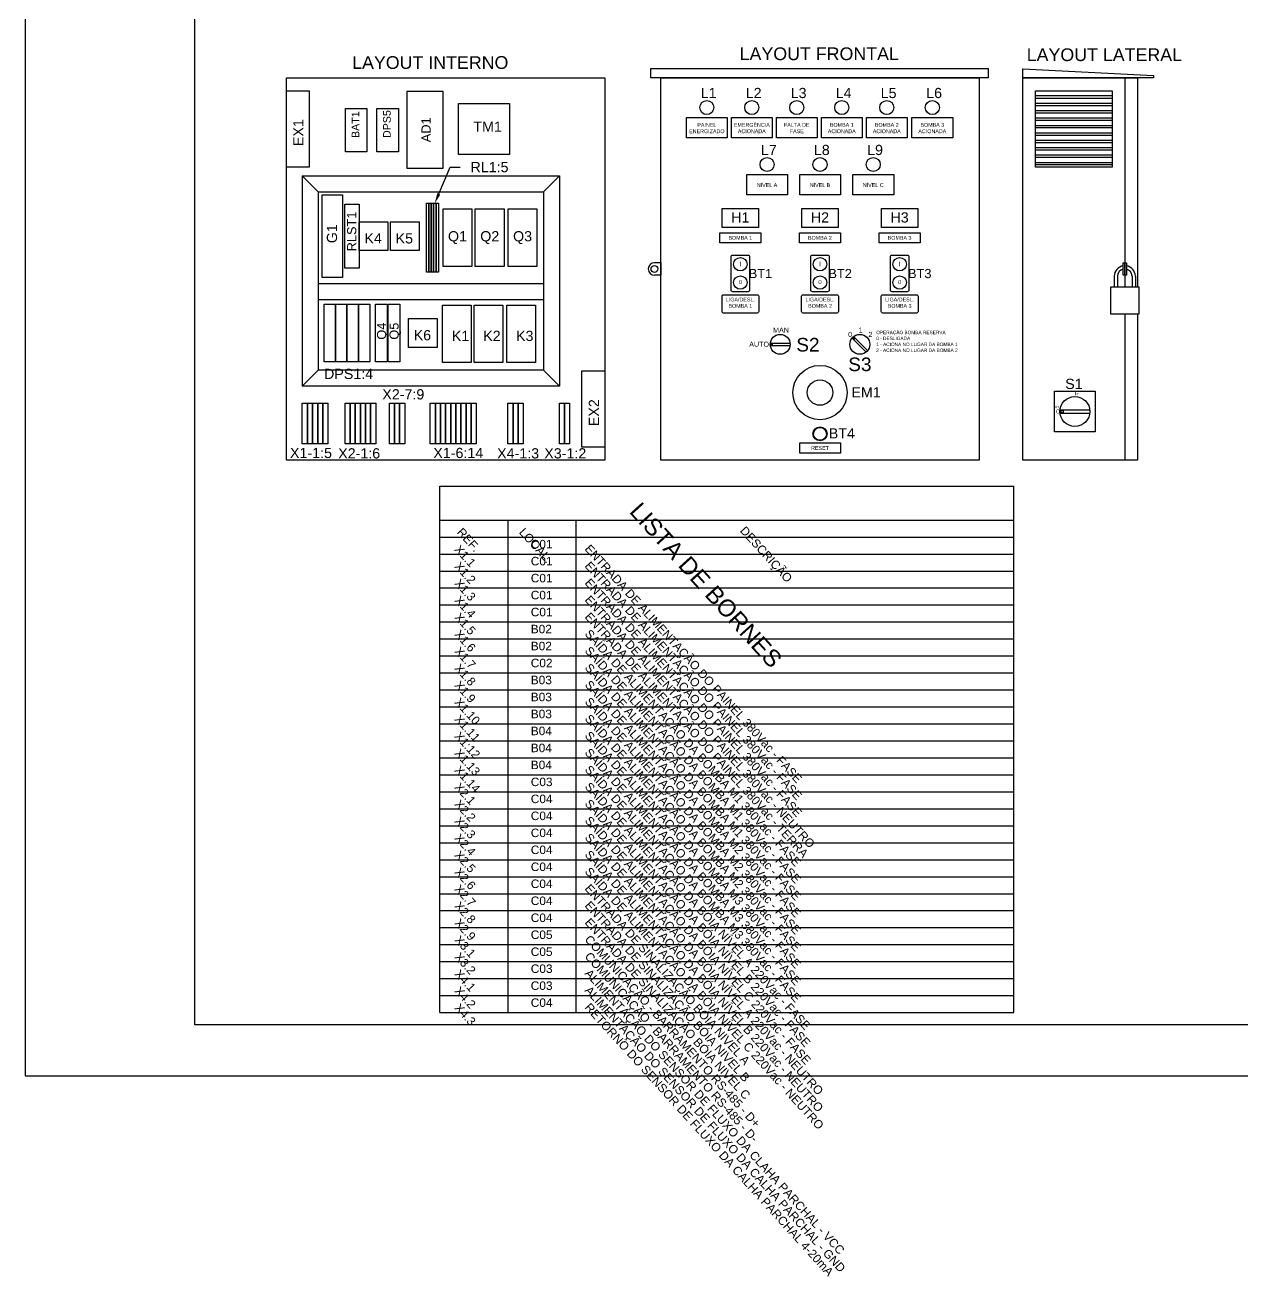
# Model space of a CAD drawing. Header units: millimetres. Extents: x 100 to 940, y 41 to 694.
# Drawn here: x 100 to 458.1, y 40.8 to 409.4 of the extents above; entities that cross this region are included whole.
import ezdxf
from ezdxf import colors
from ezdxf.entities.mleader import LeaderData, LeaderLine
from ezdxf.math import Vec2, Vec3

# ---------------------------------------------------------------- set-up
doc = ezdxf.new("R2010")
doc.units = ezdxf.units.MM
doc.styles.add('Annotative', font='arial.ttf')
doc.styles.add('Notes', font='arial.ttf', dxfattribs={"height": 3})

msp = doc.modelspace()

# ---------------------------------------------------------------- linework, layer by layer
for p, q in [((423.65, 393.82), (423.65, 332.3)), ((419.9, 388.56), (397.37, 388.56)), ((397.37, 387.89), (419.9, 387.89)), ((397.37, 386.38), (419.9, 386.38)), ((397.37, 385.71), (419.9, 385.71)), ((397.37, 384.21), (419.9, 384.21)), ((397.37, 383.53), (419.9, 383.53)), ((397.37, 382.03), (419.9, 382.03)), ((397.37, 381.35), (419.9, 381.35)), ((397.37, 379.85), (419.9, 379.85)), ((397.37, 379.17), (419.9, 379.17)), ((397.37, 377.67), (419.9, 377.67)), ((397.37, 377), (419.9, 377)), ((397.37, 375.5), (419.9, 375.5)), ((397.37, 374.82), (419.9, 374.82)), ((397.37, 373.32), (419.9, 373.32)), ((397.37, 372.64), (419.9, 372.64)), ((397.37, 371.14), (419.9, 371.14)), ((397.37, 370.46), (419.9, 370.46)), ((397.37, 368.96), (419.9, 368.96)), ((181.59, 364.94), (257.24, 364.94)), ((181.59, 364.94), (181.59, 303.1)), ((181.59, 364.94), (186.29, 360.25)), ((257.24, 364.94), (252.54, 360.25)), ((257.24, 364.94), (257.24, 303.1)), ((397.37, 368.29), (419.9, 368.29)), ((186.29, 360.25), (186.29, 307.79)), ((186.29, 360.25), (252.54, 360.25)), ((252.54, 360.25), (252.54, 307.79)), ((287.08, 339.41), (285.23, 339.41)), ((287.08, 339.41), (287.08, 335.72)), ((287.08, 335.72), (285.23, 335.72)), ((186.29, 333.31), (252.54, 333.31)), ((186.29, 328.62), (252.54, 328.62)), ((423.65, 324.23), (423.65, 281.32)), ((343.37, 317.19), (347.49, 313.07)), ((343.6, 317.45), (344.31, 317.21)), ((343.6, 317.45), (343.83, 316.73)), ((343.83, 316.73), (344.31, 317.21)), ((343.85, 317.67), (347.97, 313.55)), ((319.3, 315.37), (319.97, 315.71)), ((319.3, 315.37), (319.97, 315.03)), ((319.32, 315.71), (325.15, 315.71)), ((319.32, 315.03), (325.15, 315.03)), ((319.97, 315.03), (319.97, 315.71)), ((186.29, 307.79), (181.59, 303.1)), ((252.54, 307.79), (186.29, 307.79)), ((252.54, 307.79), (257.24, 303.1)), ((257.24, 303.1), (181.59, 303.1)), ((404.55, 295.61), (405.56, 296.11)), ((404.55, 295.61), (405.56, 295.1)), ((404.58, 296.11), (413.33, 296.11)), ((404.58, 295.1), (413.33, 295.1)), ((405.56, 295.1), (405.56, 296.11)), ((222.05, 118.64), (222.05, 273.64)), ((222.05, 273.64), (390.95, 273.64)), ((390.95, 118.64), (390.95, 273.64)), ((222.05, 263.64), (390.95, 263.64)), ((242.05, 263.64), (242.05, 118.64)), ((262.05, 263.64), (262.05, 118.64)), ((222.05, 258.64), (390.95, 258.64)), ((222.05, 253.64), (390.95, 253.64)), ((222.05, 248.64), (390.95, 248.64)), ((222.05, 243.64), (390.95, 243.64)), ((222.05, 238.64), (390.95, 238.64)), ((222.05, 233.64), (390.95, 233.64)), ((222.05, 228.64), (390.95, 228.64)), ((222.05, 223.64), (390.95, 223.64)), ((222.05, 218.64), (390.95, 218.64)), ((222.05, 213.64), (390.95, 213.64)), ((222.05, 208.64), (390.95, 208.64)), ((222.05, 203.64), (390.95, 203.64)), ((222.05, 198.64), (390.95, 198.64)), ((222.05, 193.64), (390.95, 193.64)), ((222.05, 188.64), (390.95, 188.64)), ((222.05, 183.64), (390.95, 183.64)), ((222.05, 178.64), (390.95, 178.64)), ((222.05, 173.64), (390.95, 173.64)), ((222.05, 168.64), (390.95, 168.64)), ((222.05, 163.64), (390.95, 163.64)), ((222.05, 158.64), (390.95, 158.64)), ((222.05, 153.64), (390.95, 153.64)), ((222.05, 148.64), (390.95, 148.64)), ((222.05, 143.64), (390.95, 143.64)), ((222.05, 138.64), (390.95, 138.64)), ((222.05, 133.64), (390.95, 133.64)), ((222.05, 128.64), (390.95, 128.64)), ((222.05, 123.64), (390.95, 123.64)), ((222.05, 118.64), (390.95, 118.64))]:
    msp.add_line(p, q)
at = {"linetype": 'Continuous'}
for p, q in [((423.65, 335.72), (423.65, 339.41)), ((420.55, 335.43), (420.55, 332.3)), ((421.51, 335.43), (421.51, 332.3)), ((425.79, 335.43), (425.79, 332.3)), ((426.75, 335.43), (426.75, 332.3))]:
    msp.add_line(p, q, dxfattribs=at)
for points in [[(100, 100), (940, 100), (940, 693.94), (100, 693.94)], [(150, 679), (925, 679), (925, 115), (150, 115)], [(284.2, 396.55), (383.42, 396.55), (383.42, 393.88), (284.2, 393.88)], [(393.62, 396.49), (432.14, 394.49), (432.14, 393.82), (393.62, 393.82)], [(176.9, 393.82), (270.65, 393.82), (270.65, 281.32), (176.9, 281.32)], [(287.08, 393.82), (380.83, 393.82), (380.83, 281.32), (287.08, 281.32)], [(176.9, 390.06), (183.66, 390.06), (183.66, 367.54), (176.9, 367.54)], [(223.04, 389.81), (212.37, 389.81), (212.37, 367.28), (223.04, 367.28)], [(397.37, 390.06), (419.9, 390.06), (419.9, 367.54), (397.37, 367.54)], [(194.3, 384.78), (200.63, 384.78), (200.63, 372.1), (194.3, 372.1)], [(203.54, 384.78), (209.88, 384.78), (209.88, 372.1), (203.54, 372.1)], [(227.54, 386.31), (242.56, 386.31), (242.56, 371.29), (227.54, 371.29)], [(294.66, 382.14), (306.67, 382.14), (306.67, 376.13), (294.66, 376.13)], [(307.9, 382.14), (319.91, 382.14), (319.91, 376.13), (307.9, 376.13)], [(321.14, 382.14), (333.15, 382.14), (333.15, 376.13), (321.14, 376.13)], [(334.38, 382.14), (346.39, 382.14), (346.39, 376.13), (334.38, 376.13)], [(347.62, 382.14), (359.63, 382.14), (359.63, 376.13), (347.62, 376.13)], [(361.02, 382.14), (373.03, 382.14), (373.03, 376.13), (361.02, 376.13)], [(312.38, 365.36), (324.4, 365.36), (324.4, 359.36), (312.38, 359.36)], [(327.97, 365.36), (339.99, 365.36), (339.99, 359.36), (327.97, 359.36)], [(343.63, 365.36), (355.64, 365.36), (355.64, 359.36), (343.63, 359.36)], [(187.39, 359.42), (193.4, 359.42), (193.4, 335.02), (187.39, 335.02)], [(194.15, 356.6), (198.36, 356.6), (198.36, 337.83), (194.15, 337.83)], [(218.13, 356.9), (218.83, 356.9), (218.83, 336.67), (218.13, 336.67)], [(218.83, 356.9), (219.54, 356.9), (219.54, 336.67), (218.83, 336.67)], [(219.54, 356.9), (220.24, 356.9), (220.24, 336.67), (219.54, 336.67)], [(220.24, 356.9), (220.95, 356.9), (220.95, 336.67), (220.24, 336.67)], [(220.95, 356.9), (221.66, 356.9), (221.66, 336.67), (220.95, 336.67)], [(223.01, 355.23), (231.46, 355.23), (231.46, 338.33), (223.01, 338.33)], [(232.51, 355.23), (240.96, 355.23), (240.96, 338.33), (232.51, 338.33)], [(242.17, 355.23), (250.62, 355.23), (250.62, 338.33), (242.17, 338.33)], [(305.18, 355.34), (315.85, 355.34), (315.85, 349.74), (305.18, 349.74)], [(328.62, 355.34), (339.28, 355.34), (339.28, 349.74), (328.62, 349.74)], [(352.06, 355.34), (362.72, 355.34), (362.72, 349.74), (352.06, 349.74)], [(198.36, 351.44), (206.81, 351.44), (206.81, 342.99), (198.36, 342.99)], [(207.56, 351.44), (216.01, 351.44), (216.01, 342.99), (207.56, 342.99)], [(304.51, 348.24), (316.52, 348.24), (316.52, 345.23), (304.51, 345.23)], [(327.94, 348.24), (339.96, 348.24), (339.96, 345.23), (327.94, 345.23)], [(351.38, 348.24), (363.4, 348.24), (363.4, 345.23), (351.38, 345.23)], [(187.98, 327.16), (191.36, 327.16), (191.36, 310.27), (187.98, 310.27)], [(191.36, 327.16), (194.73, 327.16), (194.73, 310.27), (191.36, 310.27)], [(194.73, 327.16), (198.11, 327.16), (198.11, 310.27), (194.73, 310.27)], [(198.11, 327.16), (201.49, 327.16), (201.49, 310.27), (198.11, 310.27)], [(203.18, 327.16), (206.56, 327.16), (206.56, 310.27), (203.18, 310.27)], [(206.89, 327.16), (210.27, 327.16), (210.27, 310.27), (206.89, 310.27)], [(222.88, 326.94), (231.33, 326.94), (231.33, 310.04), (222.88, 310.04)], [(232.13, 326.94), (240.58, 326.94), (240.58, 310.04), (232.13, 310.04)], [(241.79, 326.94), (250.24, 326.94), (250.24, 310.04), (241.79, 310.04)], [(212.87, 322.94), (221.32, 322.94), (221.32, 314.49), (212.87, 314.49)], [(263.89, 307.6), (270.65, 307.6), (270.65, 285.07), (263.89, 285.07)], [(402.95, 301.61), (414.96, 301.61), (414.96, 289.6), (402.95, 289.6)], [(181.59, 298.08), (183.09, 298.08), (183.09, 286.07), (181.59, 286.07)], [(183.12, 298.08), (184.62, 298.08), (184.62, 286.07), (183.12, 286.07)], [(184.62, 298.08), (186.13, 298.08), (186.13, 286.07), (184.62, 286.07)], [(186.13, 298.08), (187.63, 298.08), (187.63, 286.07), (186.13, 286.07)], [(187.63, 298.08), (189.13, 298.08), (189.13, 286.07), (187.63, 286.07)], [(194.18, 298.08), (195.69, 298.08), (195.69, 286.07), (194.18, 286.07)], [(195.69, 298.08), (197.19, 298.08), (197.19, 286.07), (195.69, 286.07)], [(197.19, 298.08), (198.69, 298.08), (198.69, 286.07), (197.19, 286.07)], [(198.69, 298.08), (200.19, 298.08), (200.19, 286.07), (198.69, 286.07)], [(200.19, 298.08), (201.69, 298.08), (201.69, 286.07), (200.19, 286.07)], [(201.69, 298.08), (203.2, 298.08), (203.2, 286.07), (201.69, 286.07)], [(207.23, 298.08), (208.73, 298.08), (208.73, 286.07), (207.23, 286.07)], [(208.73, 298.08), (210.24, 298.08), (210.24, 286.07), (208.73, 286.07)], [(210.24, 298.08), (211.74, 298.08), (211.74, 286.07), (210.24, 286.07)], [(219.27, 298.08), (220.77, 298.08), (220.77, 286.07), (219.27, 286.07)], [(220.77, 298.08), (222.27, 298.08), (222.27, 286.07), (220.77, 286.07)], [(222.27, 298.08), (223.77, 298.08), (223.77, 286.07), (222.27, 286.07)], [(223.77, 298.08), (225.27, 298.08), (225.27, 286.07), (223.77, 286.07)], [(225.27, 298.08), (226.77, 298.08), (226.77, 286.07), (225.27, 286.07)], [(226.77, 298.08), (228.28, 298.08), (228.28, 286.07), (226.77, 286.07)], [(228.28, 298.08), (229.78, 298.08), (229.78, 286.07), (228.28, 286.07)], [(229.78, 298.08), (231.28, 298.08), (231.28, 286.07), (229.78, 286.07)], [(231.28, 298.08), (232.78, 298.08), (232.78, 286.07), (231.28, 286.07)], [(242.1, 298.08), (243.6, 298.08), (243.6, 286.07), (242.1, 286.07)], [(243.6, 298.08), (245.1, 298.08), (245.1, 286.07), (243.6, 286.07)], [(245.1, 298.08), (246.6, 298.08), (246.6, 286.07), (245.1, 286.07)], [(257.24, 298.08), (258.74, 298.08), (258.74, 286.07), (257.24, 286.07)], [(258.74, 298.08), (260.24, 298.08), (260.24, 286.07), (258.74, 286.07)], [(327.97, 286.36), (339.99, 286.36), (339.99, 283.35), (327.97, 283.35)]]:
    msp.add_lwpolyline(points, close=True)
msp.add_lwpolyline([(427.41, 324.23), (427.41, 281.32), (393.62, 281.32), (393.62, 393.82), (427.41, 393.82), (427.41, 332.3)])
for points in [[(307.81, 331.31), (307.81, 341.21, -0.414214), (308.26, 341.66), (312.76, 341.66, -0.414214), (313.21, 341.21), (313.21, 331.31, -0.414214), (312.76, 330.86), (308.26, 330.86, -0.414214)], [(331.25, 331.31), (331.25, 341.21, -0.414214), (331.7, 341.66), (336.2, 341.66, -0.414214), (336.65, 341.21), (336.65, 331.31, -0.414214), (336.2, 330.86), (331.7, 330.86, -0.414214)], [(354.69, 331.31), (354.69, 341.21, -0.414214), (355.14, 341.66), (359.64, 341.66, -0.414214), (360.09, 341.21), (360.09, 331.31, -0.414214), (359.64, 330.86), (355.14, 330.86, -0.414214)], [(305.56, 330), (315.46, 330, -0.414214), (315.91, 329.55), (315.91, 325.05, -0.414214), (315.46, 324.6), (305.56, 324.6, -0.414214), (305.11, 325.05), (305.11, 329.55, -0.414214)], [(329, 330), (338.9, 330, -0.414214), (339.35, 329.55), (339.35, 325.05, -0.414214), (338.9, 324.6), (329, 324.6, -0.414214), (328.55, 325.05), (328.55, 329.55, -0.414214)], [(352.44, 330), (362.34, 330, -0.414214), (362.79, 329.55), (362.79, 325.05, -0.414214), (362.34, 324.6), (352.44, 324.6, -0.414214), (351.99, 325.05), (351.99, 329.55, -0.414214)]]:
    msp.add_lwpolyline(points, format="xyb", close=True)
for points in [[(423.2, 339.41), (424.11, 339.41), (424.11, 335.72), (423.2, 335.72)], [(419.51, 332.3), (427.79, 332.3), (427.79, 324.23), (419.51, 324.23)]]:
    msp.add_lwpolyline(points, close=True, dxfattribs=at)
for centre, radius in [((300.64, 385.09), 2.07), ((313.88, 385.09), 2.07), ((327.12, 385.09), 2.07), ((340.36, 385.09), 2.07), ((353.6, 385.09), 2.07), ((367, 385.09), 2.07), ((318.36, 368.32), 2.07), ((333.95, 368.32), 2.07), ((349.6, 368.32), 2.07), ((310.51, 338.96), 1.98), ((333.95, 338.96), 1.98), ((357.39, 338.96), 1.98), ((285.23, 337.57), 1.01), ((310.51, 333.56), 1.98), ((333.95, 333.56), 1.98), ((357.39, 333.56), 1.98), ((322.23, 315.37), 2.93), ((345.67, 315.37), 2.93), ((333.95, 301.17), 8), ((333.95, 301.17), 3.75), ((408.96, 295.61), 4.4), ((333.95, 289.02), 2.07), ((333.95, 289.02), 1.89)]:
    msp.add_circle(centre, radius)
msp.add_arc((285.23, 337.57), 1.84, 90, 270)
for radius, start, end in [(3.1, 98.4631, 180), (2.14, 102.3098, 180), (3.1, 0, 81.5369), (2.14, 0, 77.6902)]:
    msp.add_arc((423.65, 335.43), radius, start, end, dxfattribs=at)

# ---------------------------------------------------------------- texts
for s, height, rotation, style, p in [('BAT1', 2.253, 90, 'Annotative', (198.37, 376.12)), ('DPS5', 2.253, 90, 'Annotative', (207.61, 376.12)), ('EX1', 3.004, 90, 'Annotative', (181.93, 373.75)), ('AD1', 2.7, 90, 'Annotative', (219.35, 374.88)), ('RLST1', 2.69, 90, 'Annotative', (197.47, 342.76)), ('G1', 3.004, 90, 'Annotative', (191.82, 345.15)), ('Q4', 2.69, 90, 'Annotative', (206.26, 316.75)), ('Q5', 2.69, 90, 'Annotative', (209.95, 316.75)), ('EX2', 3.004, 90, 'Annotative', (268.92, 291.28)), ('LISTA DE BORNES', 5, 312.1646, 'Notes', (277.59, 265.99)), ('DESCRIÇÃO', 2.5, 312.1646, 'Notes', (310.23, 260.39)), ('REF.', 2.5, 312.1646, 'Notes', (226.93, 259.93)), ('LOCAL.', 2.5, 312.1646, 'Notes', (245.21, 259.93)), ('X1.1', 2.5, 312.1646, 'Notes', (226.19, 254.88)), ('ENTRADA DE ALIMENTAÇÃO DO PAINEL 380Vac - FASE', 2.5, 312.1646, 'Notes', (264.53, 255.03)), ('X1.2', 2.5, 312.1646, 'Notes', (226.19, 249.88)), ('ENTRADA DE ALIMENTAÇÃO DO PAINEL 380Vac - FASE', 2.5, 312.1646, 'Notes', (264.53, 250.03)), ('X1.3', 2.5, 312.1646, 'Notes', (226.19, 244.88)), ('ENTRADA DE ALIMENTAÇÃO DO PAINEL 380Vac - FASE', 2.5, 312.1646, 'Notes', (264.53, 245.03)), ('X1.4', 2.5, 312.1646, 'Notes', (226.19, 239.88)), ('ENTRADA DE ALIMENTAÇÃO DO PAINEL 380Vac - NEUTRO', 2.5, 312.1646, 'Notes', (264.53, 240.03)), ('X1.5', 2.5, 312.1646, 'Notes', (226.19, 234.88)), ('ENTRADA DE ALIMENTAÇÃO DO PAINEL 380Vac - TERRA', 2.5, 312.1646, 'Notes', (264.53, 235.03)), ('X1.6', 2.5, 312.1646, 'Notes', (226.19, 229.88)), ('SAÍDA DE ALIMENTAÇÃO DA BOMBA M1 380Vac - FASE', 2.5, 312.1646, 'Notes', (264.53, 230.03)), ('X1.7', 2.5, 312.1646, 'Notes', (226.19, 224.88)), ('SAÍDA DE ALIMENTAÇÃO DA BOMBA M1 380Vac - FASE', 2.5, 312.1646, 'Notes', (264.53, 225.03)), ('X1.8', 2.5, 312.1646, 'Notes', (226.19, 219.88)), ('SAÍDA DE ALIMENTAÇÃO DA BOMBA M1 380Vac - FASE', 2.5, 312.1646, 'Notes', (264.53, 220.03)), ('X1.9', 2.5, 312.1646, 'Notes', (226.19, 214.88)), ('SAÍDA DE ALIMENTAÇÃO DA BOMBA M2 380Vac - FASE', 2.5, 312.1646, 'Notes', (264.53, 215.03)), ('X1.10', 2.5, 312.1646, 'Notes', (226.19, 209.88)), ('SAÍDA DE ALIMENTAÇÃO DA BOMBA M2 380Vac - FASE', 2.5, 312.1646, 'Notes', (264.53, 210.03)), ('X1.11', 2.5, 312.1646, 'Notes', (226.19, 204.88)), ('SAÍDA DE ALIMENTAÇÃO DA BOMBA M2 380Vac - FASE', 2.5, 312.1646, 'Notes', (264.53, 205.03)), ('X1:12', 2.5, 312.1646, 'Notes', (226.19, 199.88)), ('SAÍDA DE ALIMENTAÇÃO DA BOMBA M3 380Vac - FASE', 2.5, 312.1646, 'Notes', (264.53, 200.03)), ('X1.13', 2.5, 312.1646, 'Notes', (226.19, 194.88)), ('SAÍDA DE ALIMENTAÇÃO DA BOMBA M3 380Vac - FASE', 2.5, 312.1646, 'Notes', (264.53, 195.03)), ('X1.14', 2.5, 312.1646, 'Notes', (226.19, 189.88)), ('SAÍDA DE ALIMENTAÇÃO DA BOMBA M3 380Vac - FASE', 2.5, 312.1646, 'Notes', (264.53, 190.03)), ('X2.1', 2.5, 312.1646, 'Notes', (226.19, 184.88)), ('SAÍDA DE ALIMENTAÇÃO DA BÓIA NÍVEL A 220Vac - FASE', 2.5, 312.1646, 'Notes', (264.53, 185.03)), ('X2.2', 2.5, 312.1646, 'Notes', (226.19, 179.88)), ('SAÍDA DE ALIMENTAÇÃO DA BÓIA NÍVEL B 220Vac - FASE', 2.5, 312.1646, 'Notes', (264.53, 180.03)), ('X2.3', 2.5, 312.1646, 'Notes', (226.19, 174.88)), ('SAÍDA DE ALIMENTAÇÃO DA BÓIA NÍVEL C 220Vac - FASE', 2.5, 312.1646, 'Notes', (264.53, 175.03)), ('X2.4', 2.5, 312.1646, 'Notes', (226.19, 169.88)), ('SAÍDA DE ALIMENTAÇÃO DA BÓIA NÍVEL A 220Vac - NEUTRO', 2.5, 312.1646, 'Notes', (264.53, 170.03)), ('X2.5', 2.5, 312.1646, 'Notes', (226.19, 164.88)), ('SAÍDA DE ALIMENTAÇÃO DA BÓIA NÍVEL B 220Vac - NEUTRO', 2.5, 312.1646, 'Notes', (264.53, 165.03)), ('X2.6', 2.5, 312.1646, 'Notes', (226.19, 159.88)), ('SAÍDA DE ALIMENTAÇÃO DA BÓIA NÍVEL C 220Vac - NEUTRO', 2.5, 312.1646, 'Notes', (264.53, 160.03)), ('X2.7', 2.5, 312.1646, 'Notes', (226.19, 154.88)), ('ENTRADA DE SINALIZAÇÃO BÓIA NIVEL A', 2.5, 312.1646, 'Notes', (264.53, 155.03)), ('X2.8', 2.5, 312.1646, 'Notes', (226.19, 149.88)), ('ENTRADA DE SINALIZAÇÃO BÓIA NIVEL B', 2.5, 312.1646, 'Notes', (264.53, 150.03)), ('X2.9', 2.5, 312.1646, 'Notes', (226.19, 144.88)), ('ENTRADA DE SINALIZAÇÃO BÓIA NIVEL C', 2.5, 312.1646, 'Notes', (264.53, 145.03)), ('X3.1', 2.5, 312.1646, 'Notes', (226.19, 139.88)), ('COMUNICAÇÃO - BARRAMENTO RS-485 - D+', 2.5, 312.1646, 'Notes', (264.53, 140.03)), ('X3.2', 2.5, 312.1646, 'Notes', (226.19, 134.88)), ('COMUNICAÇÃO - BARRAMENTO RS-485 - D-', 2.5, 312.1646, 'Notes', (264.53, 135.03)), ('X4.1', 2.5, 312.1646, 'Notes', (226.19, 129.88)), ('ALIMENTAÇÃO DO SENSOR DE FLUXO DA CLAHA PARCHAL - VCC', 2.5, 312.1646, 'Notes', (264.53, 130.03)), ('X4.2', 2.5, 312.1646, 'Notes', (226.19, 124.88)), ('ALIMENTAÇÃO DO SENSOR DE FLUXO DA CALHA PARCHAL - GND', 2.5, 312.1646, 'Notes', (264.53, 125.03)), ('X4.3', 2.5, 312.1646, 'Notes', (226.19, 119.88)), ('RETORNO DO SENSOR DE FLUXO DA CALHA PARCHAL 4-20mA', 2.5, 312.1646, 'Notes', (264.53, 120.03))]:
    msp.add_text(s, height=height, rotation=rotation, dxfattribs=dict(style=style)).set_placement(p)
for s, height, style, p in [('I', 1.35, 'Annotative', (310.25, 338.37)), ('I', 1.35, 'Annotative', (333.69, 338.37)), ('I', 1.35, 'Annotative', (357.13, 338.37)), ('BT1', 2.7, 'Annotative', (312.97, 334.87)), ('BT2', 2.7, 'Annotative', (336.41, 334.87)), ('BT3', 2.7, 'Annotative', (359.84, 334.87)), ('o', 1.35, 'Annotative', (309.99, 333.2)), ('o', 1.35, 'Annotative', (333.42, 333.2)), ('o', 1.35, 'Annotative', (356.86, 333.2)), ('0 - DESLIGADA', 1, 'Notes', (350.48, 316.62)), ('OPERAÇÃO BOMBA RESERVA', 1, 'Notes', (350.5, 318.37)), ('2 - ACIONA NO LUGAR DA BOMBA 2', 1, 'Notes', (350.48, 313.14)), ('1 - ACIONA NO LUGAR DA BOMBA 1', 1, 'Notes', (350.48, 314.87)), ('X2-7:9', 3.004, 'Annotative', (205.14, 299.16)), ('X1-1:5', 3.004, 'Annotative', (177.97, 281.9)), ('X2-1:6', 3.004, 'Annotative', (192.15, 281.78)), ('X1-6:14', 3.004, 'Annotative', (220.15, 281.9)), ('X4-1:3', 3.004, 'Annotative', (238.92, 281.78)), ('X3-1:2', 3.004, 'Annotative', (252.8, 281.78)), ('C01', 2.5, 'Notes', (248.83, 255.3)), ('C01', 2.5, 'Notes', (248.83, 250.3)), ('C01', 2.5, 'Notes', (248.83, 245.3)), ('C01', 2.5, 'Notes', (248.83, 240.3)), ('C01', 2.5, 'Notes', (248.83, 235.3)), ('B02', 2.5, 'Notes', (248.83, 230.3)), ('B02', 2.5, 'Notes', (248.83, 225.3)), ('C02', 2.5, 'Notes', (248.83, 220.3)), ('B03', 2.5, 'Notes', (248.83, 215.3)), ('B03', 2.5, 'Notes', (248.83, 210.3)), ('B03', 2.5, 'Notes', (248.83, 205.3)), ('B04', 2.5, 'Notes', (248.83, 200.3)), ('B04', 2.5, 'Notes', (248.83, 195.3)), ('B04', 2.5, 'Notes', (248.83, 190.3)), ('C03', 2.5, 'Notes', (248.83, 185.3)), ('C04', 2.5, 'Notes', (248.83, 180.3)), ('C04', 2.5, 'Notes', (248.83, 175.3)), ('C04', 2.5, 'Notes', (248.83, 170.3)), ('C04', 2.5, 'Notes', (248.83, 165.3)), ('C04', 2.5, 'Notes', (248.83, 160.3)), ('C04', 2.5, 'Notes', (248.83, 155.3)), ('C04', 2.5, 'Notes', (248.83, 150.3)), ('C04', 2.5, 'Notes', (248.83, 145.3)), ('C05', 2.5, 'Notes', (248.83, 140.3)), ('C05', 2.5, 'Notes', (248.83, 135.3)), ('C03', 2.5, 'Notes', (248.83, 130.3)), ('C03', 2.5, 'Notes', (248.83, 125.3)), ('C04', 2.5, 'Notes', (248.83, 120.3))]:
    msp.add_text(s, height=height, dxfattribs=dict(style=style)).set_placement(p)
for s, width, gutter_width, insert, char_height, attachment_point, style in [('LAYOUT FRONTAL', 141.5358, 15, (310.3, 402.8), 3.75, 1, 'Notes'), ('LAYOUT LATERAL', 141.5358, 15, (394.78, 402.52), 3.75, 1, 'Notes'), ('LAYOUT INTERNO', 141.5358, 15, (196.26, 400.22), 3.75, 1, 'Notes'), ('L1', 3.5666, 15, (298.84, 390.88), 3.004, 1, 'Notes'), ('L2', 3.5666, 15, (312.08, 390.88), 3.004, 1, 'Notes'), ('L3', 3.5666, 15, (325.32, 390.88), 3.004, 1, 'Notes'), ('L4', 3.5666, 15, (338.56, 390.88), 3.004, 1, 'Notes'), ('L5', 3.5666, 15, (351.8, 390.88), 3.004, 1, 'Notes'), ('L6', 3.5666, 15, (365.2, 390.88), 3.004, 1, 'Notes'), ('TM1', 11.7467, 15, (231.94, 380.95), 3.004, 1, 'Notes'), ('PAINEL\\PENERGIZADO', 10, 15, (300.64, 379.04), 1.126, 5, 'Notes'), ('EMERGÊNCIA\\PACIONADA', 10, 15, (313.88, 379.04), 1.126, 5, 'Notes'), ('FALTA DE\\PFASE', 10, 15, (327.12, 379.04), 1.126, 5, 'Notes'), ('BOMBA 1 ACIONADA', 10, 15, (340.36, 379.04), 1.1264, 5, 'Notes'), ('BOMBA 2 ACIONADA', 10, 15, (353.6, 379.04), 1.1264, 5, 'Notes'), ('BOMBA 3 ACIONADA', 10, 15, (367, 379.04), 1.1264, 5, 'Notes'), ('L7', 3.5666, 15, (316.56, 374.11), 3.004, 1, 'Notes'), ('L8', 3.5666, 15, (332.15, 374.11), 3.004, 1, 'Notes'), ('L9', 3.5666, 15, (347.81, 374.11), 3.004, 1, 'Notes'), ('NÍVEL A', 10, 15, (318.36, 362.27), 1.126, 5, 'Notes'), ('NÍVEL B', 10, 15, (333.95, 362.27), 1.126, 5, 'Notes'), ('NÍVEL C', 10, 15, (349.6, 362.27), 1.126, 5, 'Notes'), ('H1', 3.5666, 15, (307.81, 354.25), 3.004, 1, 'Notes'), ('H2', 3.5666, 15, (331.25, 354.25), 3.004, 1, 'Notes'), ('H3', 3.5666, 15, (354.69, 354.25), 3.004, 1, 'Notes'), ('K4', 11.7467, 15, (199.86, 348.08), 3.004, 1, 'Notes'), ('K5', 11.7467, 15, (209.06, 348.08), 3.004, 1, 'Notes'), ('Q1', 11.7467, 15, (224.46, 348.7), 3.004, 1, 'Notes'), ('Q2', 11.7467, 15, (233.96, 348.7), 3.004, 1, 'Notes'), ('Q3', 11.7467, 15, (243.62, 348.7), 3.004, 1, 'Notes'), ('BOMBA 1', 10, 15, (310.49, 346.73), 1.126, 5, 'Notes'), ('BOMBA 2', 10, 15, (333.92, 346.73), 1.126, 5, 'Notes'), ('BOMBA 3', 10, 15, (357.36, 346.73), 1.126, 5, 'Notes'), ('LIGA/DESL.\\PBOMBA 1', 30.872, 11.41, (310.51, 327.63), 1.125, 5, 'Annotative'), ('LIGA/DESL.\\PBOMBA 2', 30.872, 11.41, (333.95, 327.63), 1.125, 5, 'Annotative'), ('LIGA/DESL.\\PBOMBA 3', 30.872, 11.41, (357.39, 327.63), 1.125, 5, 'Annotative'), ('K6', 11.7467, 15, (214.37, 319.58), 3.004, 1, 'Notes'), ('K1', 11.7467, 15, (225.58, 319.36), 3.004, 1, 'Notes'), ('K2', 11.7467, 15, (234.84, 319.36), 3.004, 1, 'Notes'), ('K3', 11.7467, 15, (244.49, 319.36), 3.004, 1, 'Notes'), ('MAN', 9.573, 15, (320.15, 320.33), 1.502, 1, 'Notes'), ('S2', 3.5666, 15, (326.97, 317.27), 4.005, 1, 'Notes'), ('0', 7.8324, 15, (342.23, 319.04), 1.5, 1, 'Notes'), ('1', 9.573, 15, (345.34, 320.33), 1.5, 1, 'Notes'), ('2', 7.8324, 15, (348.2, 319.04), 1.5, 1, 'Notes'), ('AUTO', 7.8324, 15, (313.11, 316.15), 1.502, 1, 'Notes'), ('S3', 3.5666, 15, (342.26, 311.49), 4.005, 1, 'Notes'), ('DPS1:4', 11.7467, 15, (187.98, 308.18), 3.004, 1, 'Notes'), ('EM1', 3.5666, 15, (343.2, 302.75), 3.004, 1, 'Notes'), ('S1', 3.5666, 15, (406.11, 305.24), 3.004, 1, 'Notes'), ('I', 9.573, 15, (408.87, 301.45), 1.13, 1, 'Notes'), ('ON', 8.4126, 15, (409.39, 301.02), 0.451, 1, 'Notes'), ('OFF', 11.6036, 15, (403.08, 297.08), 0.451, 1, 'Notes'), ('O', 7.8324, 15, (403.35, 296.19), 1.13, 1, 'Notes'), ('BT4', 3.5666, 15, (336.53, 290.66), 3.004, 1, 'Notes'), ('RESET', 10, 15, (333.95, 284.85), 1.126, 5, 'Notes')]:
    msp.add_mtext_dynamic_manual_height_columns(s, width=width, gutter_width=gutter_width, heights=[0], dxfattribs=dict(insert=insert, char_height=char_height, attachment_point=attachment_point, style=style))

# ---------------------------------------------------------------- leaders
ml = msp.add_multileader_mtext('Standard')
ml.set_content('RL1:5', color=256, style='Notes')
ml.set_leader_properties()
ml.build(insert=Vec2(0, 0))
ml.multileader.update_dxf_attribs({"dogleg_length": 2, "arrow_head_size": 3})
ctx = ml.context
ctx.base_point, ctx.char_height, ctx.arrow_head_size, ctx.landing_gap_size, ctx.plane_origin = Vec3(228.08, 367.53), 3.004, 3, 3, Vec3(246.72, 359.8)
notes = []
notes.append((ctx, [(0, (1, 1, 0), (225.07, 367.53), (1, 0), 3, [(0, [(220.58, 356.88)], 0, [])])]))
ctx.mtext.insert, ctx.mtext.flow_direction = Vec3(231.08, 369.06), 5
for ctx, leaders in notes:
    for number, flags, end, landing, length, lines in leaders:
        leader = LeaderData()
        leader.index, (leader.has_last_leader_line, leader.has_dogleg_vector, leader.attachment_direction) = number, flags
        leader.last_leader_point, leader.dogleg_vector, leader.dogleg_length = Vec3(end), Vec3(landing), length
        for number, points, colour, breaks in lines:
            line = LeaderLine()
            line.index, line.vertices, line.color, line.breaks = number, Vec3.list(points), colors.encode_raw_color(colour), breaks
            leader.lines.append(line)
        ctx.leaders.append(leader)

doc.saveas('drawing.dxf')
